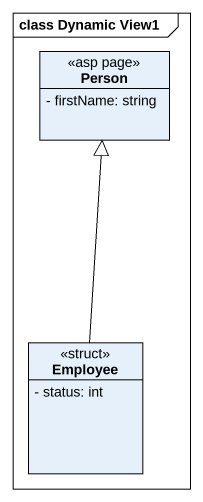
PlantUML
@startuml
mainframe class Dynamic View1
hide circle
hide empty members
skinparam classAttributeIconSize 0
class "Person" as Person_ <<asp page>> {
  - firstName: string
}
class Employee <<struct>> {
  - status: int
}
Employee -up-|> Person_
@enduml
